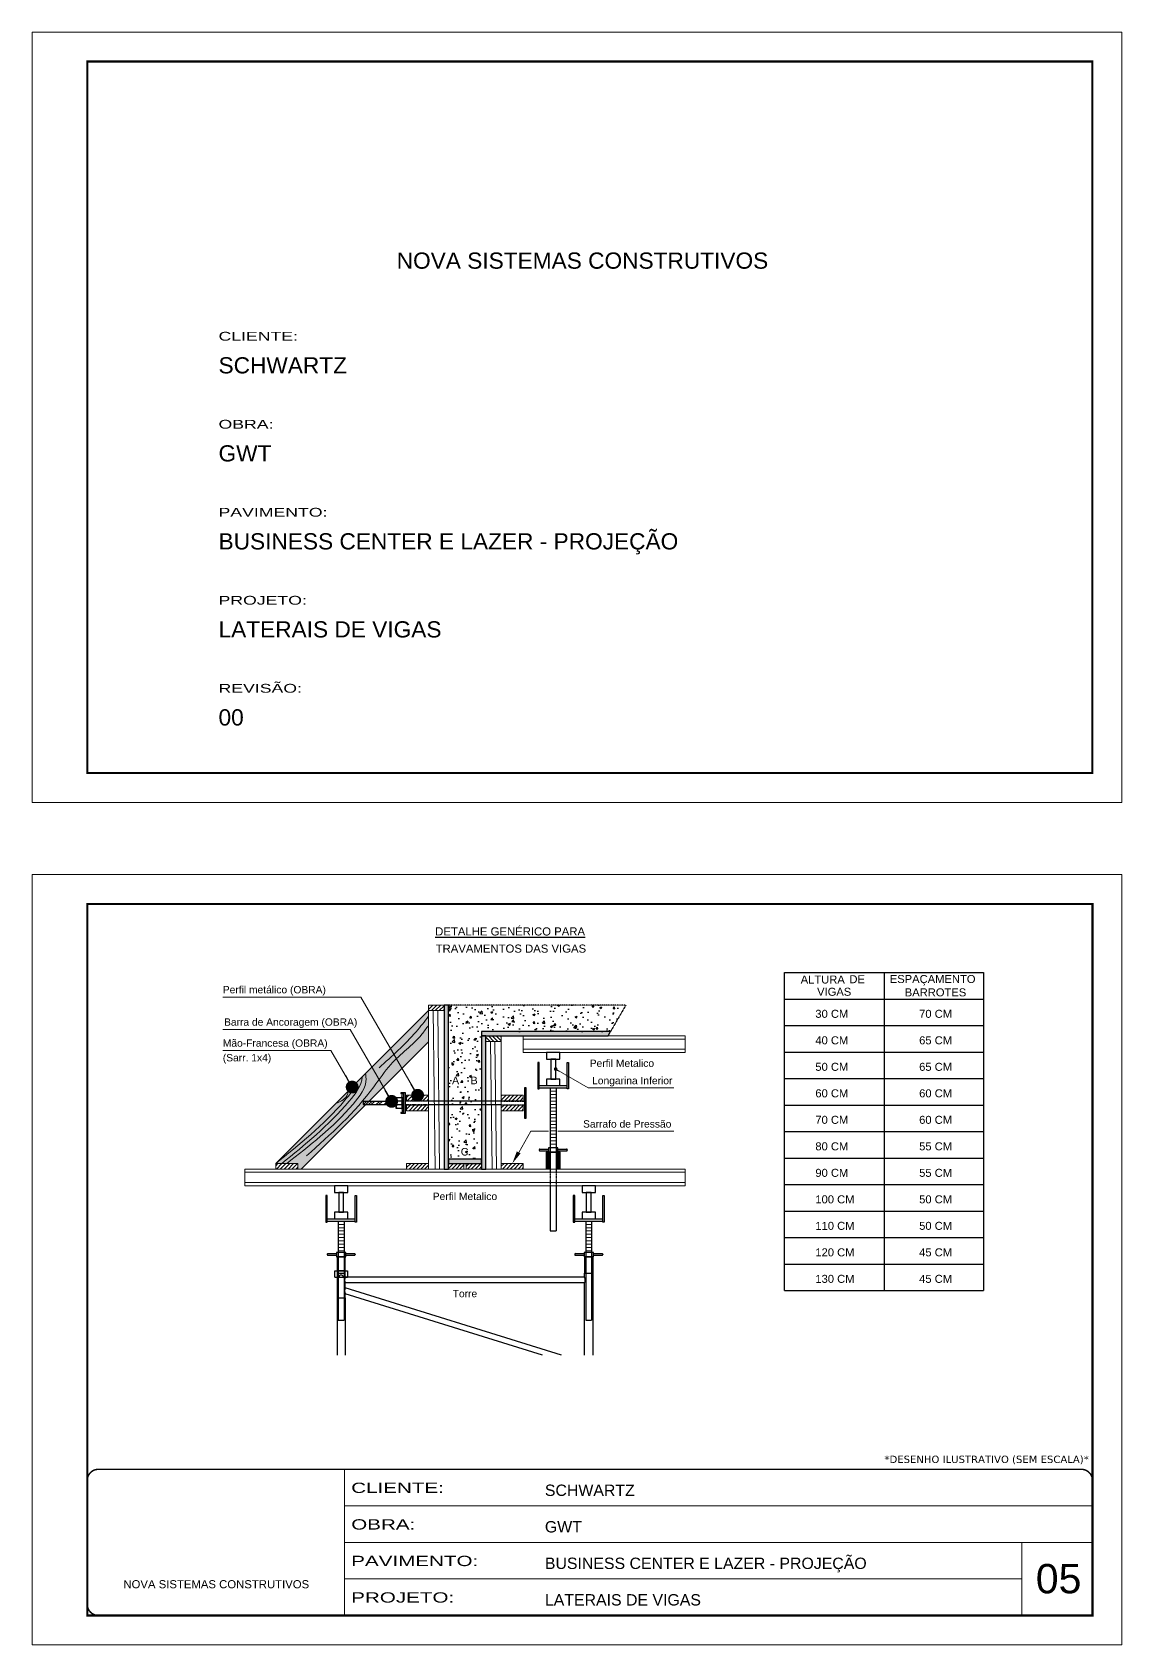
# Model space of a CAD drawing. Extents: x 13154 to 22413, y 1253 to 30260.
# Drawn here: x 13154 to 14639, y 27671 to 29869 of the extents above; entities that cross this region are included whole.
import ezdxf
from ezdxf.enums import TextEntityAlignment as Align

# ---------------------------------------------------------------- set-up
doc = ezdxf.new("R2010")
doc.units = 0
for name, pattern in [('CONTINUO', [0]), ('DASHED', [0.75, 0.5, -0.25]), ('HIDDEN', [0.375, 0.25, -0.125])]:
    doc.linetypes.add(name, pattern=pattern)
doc.layers.add('BARRA DE ANCORAGEM', color=251, linetype='Continuous')
doc.layers.add('GARFOS', color=7, linetype='Continuous')
for name, color, linetype, lineweight in [('CARIMBO', 255, 'Continuous', 9), ('CONCRETO', 251, 'Continuous', 25), ('Demarcação 1', 251, 'Continuous', 9), ('Escoras', 2, 'Continuous', 25), ('Folhas', 255, 'Continuous', 9), ('Forcador', 251, 'Continuous', 25), ('Hachura', 251, 'Continuous', 9), ('Madeira', 126, 'Continuous', 18), ('Perfil Metálico', 224, 'Continuous', 18), ('SARRAFO DE PRESSAO', 251, 'DASHED', 9)]:
    doc.layers.add(name, color=color, linetype=linetype, lineweight=lineweight)
doc.layers.add('Demarcação 2', color=7, linetype='Continuous', lineweight=9, true_color=0xe0e0e0)
doc.styles.add('ARIAL', font='arial.ttf')
doc.styles.get("Standard").update_dxf_attribs({"font": 'arial.ttf'})
doc.styles.add('stylellllll', font='verdana.ttf', dxfattribs={"height": 2})
doc.styles.add('Tecnologia', font='')
doc.styles.get('Tecnologia').set_extended_font_data('Forgotten Futurist')
doc.dimstyles.new('3x', dxfattribs={"dimtxt": 10, "dimasz": 5, "dimexe": 7, "dimexo": 5, "dimgap": 4, "dimtad": 1, "dimdec": 4, "dimlfac": 0.333333, "dimdsep": 46, "dimtxsty": 'Standard', "dimblk": 'DOT', "dimcen": 0.09, "dimclrd": 1, "dimclre": 1, "dimclrt": 2, "dimadec": 0, "dimazin": 2, "dimtfac": 1, "dimtdec": 4, "dimtmove": 0, "dimatfit": 3, "dimldrblk": 'DOT', "dimfxl": 1, "dimtolj": 1, "dimtzin": 0, "dimlwd": 9, "dimlwe": 9, "dimarcsym": 0})
pattern_1 = [(45, (8413.6354, 34260.1615), (-2.6516504, 2.6516504), [])]

# ---------------------------------------------------------------- blocks, each defined once
blk = doc.blocks.new('9999999999')
at = {"color": 30, "linetype": 'CONTINUO'}
for p, q in [((98564.6, 34230.2), (98564.6, 34429.4)), ((98564.6, 34379.6), (99584, 34379.6)), ((98564.6, 34329.8), (99488, 34329.8)), ((99584, 34329.8), (99488, 34329.8)), ((99488, 34329.8), (99488, 34230.2)), ((98564.6, 34280), (99488, 34280))]:
    blk.add_line(p, q, dxfattribs=at)
at = {"color": 30, "linetype": 'CONTINUO', "const_width": 2}
blk.add_lwpolyline([(99584, 34230.2), (99584, 34414.4, 0.414214), (99569, 34429.4), (98229, 34429.4, 0.414214), (98214, 34414.4), (98214, 34245.2, 0.414214), (98229, 34230.2), (99584, 34230.2)], format="xyb", dxfattribs=at)
at = {"layer": 'Folhas'}
blk.add_lwpolyline([(98139, 34190.2), (99624, 34190.2), (99624, 35240.2), (98139, 35240.2)], close=True, dxfattribs=at)
at = {"layer": 'Folhas', "color": 30, "const_width": 3}
blk.add_lwpolyline([(98214, 34230.2), (99584, 34230.2), (99584, 35200.2), (98214, 35200.2)], close=True, dxfattribs=at)
at = {"color": 7, "linetype": 'Continuous', "ltscale": 5, "style": 'ARIAL'}
for s, height, p in [('SCHWARTZ', 15.48, (98837.7, 34393.1)), ('GWT', 15.48, (98837.7, 34343.3)), ('BUSINESS CENTER E LAZER - PROJEÇÃO', 15.483, (98837.7, 34293.5)), ('NOVA SISTEMAS CONSTRUTIVOS', 11.059, (98263.2, 34267.2)), ('LATERAIS DE VIGAS', 15.483, (98837.7, 34243.7))]:
    blk.add_text(s, height=height, dxfattribs=at).set_placement(p)
at = {"layer": 'Folhas', "color": 7, "style": 'Tecnologia', "width": 1.5}
for s, p in [('CLIENTE:', (98573.7, 34397.2)), ('OBRA:', (98573.7, 34347.3)), ('PAVIMENTO:', (98573.7, 34297.5)), ('PROJETO:', (98573.7, 34247.7))]:
    blk.add_text(s, height=14, dxfattribs=at).set_placement(p)
blk = doc.blocks.new('HT20CT')
at = {"layer": 'Forcador'}
for points in [[(-4, 16), (-4, 20), (4, 20), (4, 16)], [(-1.5, 4), (-1.5, 16), (1.5, 16), (1.5, 4)], [(-4, 0), (-4, 4), (4, 4), (4, 0)]]:
    blk.add_lwpolyline(points, close=True, dxfattribs=at)
blk = doc.blocks.new('_Dot')
at = {"color": 0, "linetype": 'ByBlock', "lineweight": -2}
blk.add_line((-0.5, 0), (-1, 0), dxfattribs=at)
at = {"color": 0, "linetype": 'ByBlock', "const_width": 0.5}
blk.add_lwpolyline([(-0.25, 0, 1), (0.25, 0, 1)], format="xyb", close=True, dxfattribs=at)

msp = doc.modelspace()

# ---------------------------------------------------------------- hatches: boundary and pattern name
at = {"layer": 'CONCRETO', "linetype": 'DASHED', "ltscale": 0.3}
h = msp.add_hatch(dxfattribs=at)
h.set_pattern_fill('AR-CONC', color=256, scale=4, style=0)
h.set_pattern_definition([(50, (-34945.36, 20589.82), (28.690407, -2.510085), [3, -33]), (355, (-34945.36, 20589.82), (-5.550053, 30.087685), [2.4, -26.4]), (100.4514, (-34942.968, 20589.61), (23.140375, 27.577582), [2.549608, -28.045684]), (46.1842, (-34945.36, 20597.82), (42.689642, -6.62076), [4.5, -49.5]), (96.6356, (-34941.8, 20597.27), (37.386508, 38.964715), [3.82441, -42.06852]), (351.1842, (-34945.36, 20597.82), (37.386478, 38.964744), [3.6, -39.6]), (21, (-34941.36, 20595.82), (23.876282, -16.104756), [3, -33]), (326, (-34941.36, 20595.82), (9.732613, 29.006002), [2.4, -26.4]), (71.4514, (-34939.37, 20594.478), (33.608905, 12.90122), [2.549608, -28.045684]), (37.5, (-34945.359, 20589.82), (0.4863942, 13.3157542), [0, -26.08, 0, -26.8, 0, -26.5]), (7.5, (-34945.359, 20589.82), (10.5227815, 15.7764685), [0, -15.28, 0, -25.48, 0, -10.1]), (327.5, (-34954.279, 20589.82), (21.3528974, -0.9021949), [0, -10, 0, -31.2, 0, -41.4]), (317.5, (-34958.279, 20589.82), (23.327447, 4.004199), [0, -13, 0, -20.72, 0, -29.4])])
h.paths.add_polyline_path([(13721.66, 28542.75), (13721.66, 28332.75), (13766.66, 28332.75), (13766.66, 28506.75), (13942.65, 28506.75), (13963.44, 28542.75)])
h.paths.add_polyline_path([(13749.23, 28432.22), (13764.08, 28432.22), (13764.08, 28447.77), (13749.23, 28447.77)], flags=24)
h.paths.add_polyline_path([(13723.92, 28432.22), (13738.81, 28432.22), (13738.81, 28447.77), (13723.92, 28447.77)], flags=24)
h.paths.add_polyline_path([(13735.79, 28334.71), (13751.61, 28334.71), (13751.61, 28350.79), (13735.79, 28350.79)], flags=24)
at = {"layer": 'Demarcação 1'}
for points in [[(13721.66, 28542.75), (13715.66, 28542.75), (13715.66, 28319.25), (13721.66, 28319.25)], [(13942.65, 28506.75), (13766.66, 28506.75), (13766.66, 28500.75), (13939.19, 28500.75)], [(13772.66, 28500.75), (13766.66, 28500.75), (13766.66, 28319.25), (13772.66, 28319.25)], [(13766.66, 28332.75), (13721.66, 28332.75), (13721.66, 28326.75), (13766.66, 28326.75)]]:
    msp.add_hatch(color=256, dxfattribs=at).paths.add_polyline_path(points)
at = {"layer": 'Demarcação 2'}
msp.add_hatch(color=256, dxfattribs=at).paths.add_polyline_path([(13694.66, 28492.82), (13694.66, 28535.25), (13486.17, 28326.76), (13516.24, 28326.76), (13516.24, 28319.25), (13521.08, 28319.25), (13608.87, 28407.04), (13605.2, 28407.04), (13605.2, 28411.46), (13613.29, 28411.46)])
at = {"layer": 'Hachura'}
h = msp.add_hatch(dxfattribs=at)
h.set_pattern_fill('ANSI31', color=256, scale=30, style=0)
h.set_pattern_definition(pattern_1)
h.paths.add_polyline_path([(13694.66, 28542.75), (13715.66, 28542.75), (13715.66, 28535.25), (13694.66, 28535.25)])
h = msp.add_hatch(dxfattribs=at)
h.set_pattern_fill('ANSI31', color=256, scale=30, style=0)
h.set_pattern_definition([(135, (21255.5464, 32815.8565), (2.6516504, 2.6516504), [])])
h.paths.add_polyline_path([(13772.66, 28500.75), (13793.66, 28500.75), (13793.66, 28493.25), (13772.66, 28493.25)])
h = msp.add_hatch(dxfattribs=at)
h.set_pattern_fill('ANSI32', color=256, scale=20, angle=90, style=0)
h.set_pattern_definition([(45, (22261.728, 19434.917), (5.303301, -5.303301), []), (45, (22261.728, 19438.453), (5.303301, -5.303301), [])])
h.paths.add_polyline_path([(13605.2, 28407.04), (13605.2, 28411.46), (13650.2, 28411.46), (13650.2, 28407.04)])
h = msp.add_hatch(dxfattribs=at)
h.set_pattern_fill('ANSI31', color=256, scale=30, style=0)
h.set_pattern_definition(pattern_1)
h.paths.add_polyline_path([(13694.66, 28412.25), (13694.66, 28419.77), (13664.59, 28419.77), (13664.59, 28412.25)])
h = msp.add_hatch(dxfattribs=at)
h.set_pattern_fill('ANSI31', color=256, scale=30, style=0)
h.set_pattern_definition(pattern_1)
h.paths.add_polyline_path([(13664.59, 28398.72), (13694.66, 28398.72), (13694.66, 28406.24), (13664.59, 28406.24)])
h = msp.add_hatch(dxfattribs=at)
h.set_pattern_fill('ANSI31', color=256, scale=30, style=0)
h.set_pattern_definition(pattern_1)
h.paths.add_polyline_path([(13823.72, 28412.25), (13823.72, 28419.77), (13793.66, 28419.77), (13793.66, 28412.25)])
h = msp.add_hatch(dxfattribs=at)
h.set_pattern_fill('ANSI31', color=256, scale=30, style=0)
h.set_pattern_definition(pattern_1)
h.paths.add_polyline_path([(13793.66, 28398.72), (13823.72, 28398.72), (13823.72, 28406.24), (13793.66, 28406.24)])
h = msp.add_hatch(dxfattribs=at)
h.set_pattern_fill('ANSI31', color=256, scale=30, style=0)
h.set_pattern_definition([(45, (8235.22, 34167.1547), (-2.6516504, 2.6516504), [])])
h.paths.add_polyline_path([(13516.24, 28319.25), (13516.24, 28326.76), (13486.17, 28326.76), (13486.17, 28319.25)])
h = msp.add_hatch(dxfattribs=at)
h.set_pattern_fill('ANSI31', color=256, scale=30, style=0)
h.set_pattern_definition(pattern_1)
h.paths.add_polyline_path([(13664.66, 28319.25), (13694.66, 28319.25), (13694.66, 28326.75), (13664.66, 28326.75)])
h = msp.add_hatch(dxfattribs=at)
h.set_pattern_fill('ANSI31', color=256, scale=30, style=0)
h.set_pattern_definition(pattern_1)
h.paths.add_polyline_path([(13721.66, 28326.75), (13742.66, 28326.75), (13742.66, 28319.25), (13721.66, 28319.25)])
h = msp.add_hatch(dxfattribs=at)
h.set_pattern_fill('ANSI31', color=256, scale=30, style=0)
h.set_pattern_definition(pattern_1)
h.paths.add_polyline_path([(13766.66, 28319.25), (13766.66, 28326.75), (13745.66, 28326.75), (13745.66, 28319.25)])
h = msp.add_hatch(dxfattribs=at)
h.set_pattern_fill('ANSI31', color=256, scale=30, style=0)
h.set_pattern_definition(pattern_1)
h.paths.add_polyline_path([(13823.66, 28326.75), (13793.66, 28326.75), (13793.66, 28319.25), (13823.66, 28319.25)])
at = {"layer": 'Perfil Metálico'}
for points in [[(13855.02, 28319.25), (13859.52, 28319.25), (13859.52, 28342.05), (13855.02, 28342.05)], [(13869.39, 28319.25), (13873.89, 28319.25), (13873.89, 28342.05), (13869.39, 28342.05)]]:
    msp.add_hatch(color=256, dxfattribs=at).paths.add_polyline_path(points)

# ---------------------------------------------------------------- linework, layer by layer
for points in [[(13721.66, 28542.75), (13715.66, 28542.75), (13715.66, 28319.25), (13721.66, 28319.25)], [(13942.65, 28506.75), (13766.66, 28506.75), (13766.66, 28500.75), (13939.19, 28500.75)], [(13772.66, 28500.75), (13766.66, 28500.75), (13766.66, 28319.25), (13772.66, 28319.25)], [(13766.66, 28332.75), (13721.66, 28332.75), (13721.66, 28326.75), (13766.66, 28326.75)]]:
    msp.add_lwpolyline(points, close=True)
at = {"layer": 'BARRA DE ANCORAGEM'}
for p, q in [((13658.09, 28416.76), (13659.25, 28422.06)), ((13660.41, 28422.94), (13660.41, 28395.55)), ((13793.65, 28411.91), (13694.66, 28411.91)), ((13793.65, 28406.58), (13694.66, 28406.58)), ((13658.09, 28401.74), (13659.25, 28396.43))]:
    msp.add_line(p, q, dxfattribs=at)
at = {"layer": 'BARRA DE ANCORAGEM', "linetype": 'HIDDEN'}
for p, q in [((13694.66, 28411.91), (13663.09, 28411.91)), ((13694.66, 28406.58), (13663.09, 28406.58)), ((13793.65, 28411.91), (13825.22, 28411.91)), ((13793.65, 28406.58), (13825.22, 28406.58))]:
    msp.add_line(p, q, dxfattribs=at)
at = {"layer": 'BARRA DE ANCORAGEM', "flags": 128}
for points in [[(13827.62, 28388.44), (13827.62, 28430.05), (13825.22, 28430.05), (13825.22, 28388.44)], [(13650.2, 28411.46), (13605.2, 28411.46), (13605.2, 28407.04), (13650.2, 28407.04)], [(13660.41, 28422.94), (13656.86, 28422.94), (13656.86, 28422.06), (13660.41, 28422.06)], [(13660.41, 28416.76), (13658.09, 28416.76), (13658.09, 28401.74), (13660.41, 28401.74)], [(13663.09, 28395.55), (13663.09, 28422.94), (13660.41, 28422.94), (13660.41, 28395.55)], [(13660.41, 28396.43), (13656.86, 28396.43), (13656.86, 28395.55), (13660.41, 28395.55)]]:
    msp.add_lwpolyline(points, close=True, dxfattribs=at)
for points in [[(13658.09, 28411.9), (13651.97, 28411.9, -0.729796), (13651.97, 28416.76, -0.729796)], [(13658.09, 28406.6), (13651.97, 28406.6, -0.6666667), (13651.97, 28411.9, -0.6666667)]]:
    msp.add_lwpolyline(points, format="xyb", dxfattribs=at)
for points in [[(13658.09, 28401.74), (13650.2, 28401.74), (13650.2, 28416.76), (13658.09, 28416.76)], [(13658.09, 28408.8), (13660.41, 28408.8), (13660.41, 28409.69), (13658.09, 28409.69), (13658.09, 28408.8), (13658.09, 28409.69)]]:
    msp.add_lwpolyline(points, dxfattribs=at)
at = {"layer": 'BARRA DE ANCORAGEM'}
msp.add_arc((13652.75, 28404.17), 2.55, 107.75636, 252.24364, dxfattribs=at)
at = {"layer": 'CONCRETO', "linetype": 'DASHED', "ltscale": 0.3}
for q in [(13721.66, 28542.75), (13942.65, 28506.75)]:
    msp.add_line((13963.44, 28542.75), q, dxfattribs=at)
at = {"layer": 'Escoras'}
for p, q in [((13870.08, 28342.05), (13858.83, 28342.05)), ((13569.78, 28199.7), (13569.78, 28065.6)), ((13581.03, 28199.7), (13569.78, 28199.7)), ((13581.03, 28177.2), (13581.03, 28199.7)), ((13918.53, 28199.7), (13907.28, 28199.7)), ((13907.28, 28199.7), (13907.28, 28177.2)), ((13918.53, 28199.7), (13918.53, 28065.6)), ((13566.97, 28180.57), (13583.84, 28180.57)), ((13566.97, 28171.8), (13566.97, 28180.57)), ((13566.97, 28171.8), (13572.48, 28171.8)), ((13569.78, 28177.2), (13581.03, 28177.2)), ((13579.34, 28180.55), (13571.47, 28180.55)), ((13579.34, 28171.52), (13571.47, 28171.52)), ((13578.33, 28171.8), (13583.84, 28171.8)), ((13581.03, 28171.57), (13581.03, 28177.2)), ((13907.28, 28171.57), (13581.03, 28171.57)), ((13907.28, 28163.92), (13581.03, 28163.92)), ((13581.03, 28157.57), (13581.03, 28163.92)), ((13583.84, 28180.57), (13583.84, 28171.8)), ((13907.28, 28177.2), (13918.53, 28177.2)), ((13907.28, 28171.57), (13907.28, 28177.2)), ((13907.28, 28065.6), (13907.28, 28163.92)), ((13569.78, 28143.45), (13581.03, 28143.45)), ((13875.8, 28065.6), (13581.03, 28157.08)), ((13849.99, 28065.6), (13581.03, 28149.07)), ((13581.03, 28143.45), (13581.03, 28149.07)), ((13581.03, 28143.45), (13581.03, 28065.6))]:
    msp.add_line(p, q, dxfattribs=at)
for centre, radius, start, end in [((13575.41, 28171.8), 2.92, 0, 180), ((13588.6, 28167.75), 8.48, 153.19207, 206.80793), ((13899.71, 28167.75), 8.48, 333.19207, 26.80793), ((13590.44, 28153.32), 10.33, 155.71056, 204.28944)]:
    msp.add_arc(centre, radius, start, end, dxfattribs=at)
at = {"layer": 'Folhas'}
msp.add_lwpolyline([(13154.38, 28819.17), (14639.38, 28819.17), (14639.38, 29869.17), (13154.38, 29869.17)], close=True, dxfattribs=at)
at = {"layer": 'Folhas', "color": 30, "const_width": 3}
msp.add_lwpolyline([(13229.38, 28859.17), (14599.38, 28859.17), (14599.38, 29829.17), (13229.38, 29829.17)], close=True, dxfattribs=at)
at = {"layer": 'Forcador', "linetype": 'Continuous'}
for p, q in [((13845.33, 28432.95), (13883.58, 28432.95)), ((13845.33, 28429.8), (13883.58, 28429.8)), ((13860.52, 28429.8), (13860.52, 28319.25)), ((13868.39, 28429.8), (13868.39, 28319.25)), ((13845.33, 28345.42), (13845.33, 28344.97)), ((13846.34, 28346.43), (13858.15, 28346.43)), ((13846.34, 28343.96), (13858.15, 28343.96)), ((13870.75, 28346.43), (13882.57, 28346.43)), ((13870.75, 28343.96), (13882.57, 28343.96)), ((13883.58, 28345.42), (13883.58, 28344.97)), ((13860.52, 28296.45), (13860.52, 28234.8)), ((13868.39, 28296.45), (13868.39, 28234.8)), ((13556.28, 28251.45), (13594.53, 28251.45)), ((13556.28, 28248.3), (13594.53, 28248.3)), ((13571.47, 28248.3), (13571.47, 28113.3)), ((13579.34, 28248.3), (13579.34, 28113.3)), ((13860.52, 28234.8), (13868.39, 28234.8)), ((13893.78, 28251.45), (13932.03, 28251.45)), ((13893.78, 28248.3), (13932.03, 28248.3)), ((13908.97, 28248.3), (13908.97, 28113.3)), ((13916.84, 28248.3), (13916.84, 28113.3)), ((13556.28, 28203.07), (13556.28, 28202.62)), ((13557.29, 28204.08), (13569.11, 28204.08)), ((13557.29, 28201.61), (13569.11, 28201.61)), ((13581.71, 28204.08), (13593.52, 28204.08)), ((13581.71, 28201.61), (13593.52, 28201.61)), ((13594.53, 28203.07), (13594.53, 28202.62)), ((13893.78, 28203.07), (13893.78, 28202.62)), ((13894.79, 28204.08), (13906.61, 28204.08)), ((13894.79, 28201.61), (13906.61, 28201.61)), ((13919.21, 28204.08), (13931.02, 28204.08)), ((13919.21, 28201.61), (13931.02, 28201.61)), ((13932.03, 28203.07), (13932.03, 28202.62)), ((13571.47, 28113.3), (13579.34, 28113.3)), ((13908.97, 28113.3), (13916.84, 28113.3))]:
    msp.add_line(p, q, dxfattribs=at)
at = {"layer": 'Forcador', "linetype": 'HIDDEN'}
for p, q in [((13860.52, 28319.25), (13860.52, 28296.45)), ((13868.39, 28319.25), (13868.39, 28296.45))]:
    msp.add_line(p, q, dxfattribs=at)
at = {"layer": 'Forcador', "linetype": 'Continuous'}
for points in [[(13843.42, 28464.45), (13843.42, 28428.45), (13845.33, 28428.45), (13845.33, 28464.45)], [(13885.49, 28464.45), (13885.49, 28428.45), (13883.58, 28428.45), (13883.58, 28464.45)], [(13858.15, 28347.9), (13858.15, 28342.05), (13870.75, 28342.05), (13870.75, 28347.9)], [(13554.37, 28282.95), (13554.37, 28246.95), (13556.28, 28246.95), (13556.28, 28282.95)], [(13596.44, 28282.95), (13596.44, 28246.95), (13594.53, 28246.95), (13594.53, 28282.95)], [(13891.87, 28282.95), (13891.87, 28246.95), (13893.78, 28246.95), (13893.78, 28282.95)], [(13933.94, 28282.95), (13933.94, 28246.95), (13932.03, 28246.95), (13932.03, 28282.95)], [(13569.11, 28205.55), (13569.11, 28199.7), (13581.71, 28199.7), (13581.71, 28205.55)], [(13906.61, 28205.55), (13906.61, 28199.7), (13919.21, 28199.7), (13919.21, 28205.55)]]:
    msp.add_lwpolyline(points, close=True, dxfattribs=at)
for centre, start, end in [((13846.34, 28345.42), 90, 180), ((13846.34, 28344.97), 180, 270), ((13882.57, 28345.42), 0, 90), ((13882.57, 28344.97), 270, 0), ((13557.29, 28203.07), 90, 180), ((13557.29, 28202.62), 180, 270), ((13593.52, 28203.07), 0, 90), ((13593.52, 28202.62), 270, 0), ((13894.79, 28203.07), 90, 180), ((13894.79, 28202.62), 180, 270), ((13931.02, 28203.07), 0, 90), ((13931.02, 28202.62), 270, 0)]:
    msp.add_arc(centre, 1.01, start, end, dxfattribs=at)
at = {"layer": 'GARFOS', "color": 2, "ltscale": 1.5}
for p, q in [((14179.58, 28153.5), (14179.58, 28587.13)), ((14179.58, 28587.13), (14451.12, 28587.13)), ((14315.35, 28587.13), (14315.35, 28153.5)), ((14451.12, 28587.13), (14451.12, 28153.5)), ((14179.58, 28551), (14451.12, 28551)), ((14179.58, 28551), (14451.12, 28551)), ((14179.58, 28514.86), (14451.12, 28514.86)), ((14179.58, 28478.73), (14451.12, 28478.73)), ((14179.58, 28442.59), (14451.12, 28442.59)), ((14179.58, 28406.45), (14451.12, 28406.45)), ((14179.58, 28370.32), (14451.12, 28370.32)), ((14179.58, 28334.18), (14451.12, 28334.18)), ((14179.58, 28298.05), (14451.12, 28298.05)), ((14179.58, 28261.91), (14451.12, 28261.91)), ((14179.58, 28225.77), (14451.12, 28225.77)), ((14179.58, 28189.64), (14451.12, 28189.64)), ((14179.58, 28153.5), (14451.12, 28153.5))]:
    msp.add_line(p, q, dxfattribs=at)
at = {"layer": 'Hachura'}
for p, q in [((13703.68, 28319.25), (13700.98, 28535.25)), ((13709.68, 28319.25), (13706.98, 28535.25)), ((13781.16, 28319.25), (13778.98, 28493.25)), ((13787.16, 28319.25), (13784.98, 28493.25)), ((13868.39, 28425.28), (13860.52, 28425.28)), ((13868.39, 28420.76), (13860.52, 28420.76)), ((13868.39, 28416.25), (13860.52, 28416.25)), ((13868.39, 28411.73), (13860.52, 28411.73)), ((13868.39, 28407.21), (13860.52, 28407.21)), ((13868.39, 28402.7), (13860.52, 28402.7)), ((13868.39, 28398.18), (13860.52, 28398.18)), ((13868.39, 28393.66), (13860.52, 28393.66)), ((13868.39, 28389.15), (13860.52, 28389.15)), ((13868.39, 28384.63), (13860.52, 28384.63)), ((13868.39, 28380.12), (13860.52, 28380.12)), ((13868.39, 28375.6), (13860.52, 28375.6)), ((13868.39, 28371.08), (13860.52, 28371.08)), ((13868.39, 28366.57), (13860.52, 28366.57)), ((13868.39, 28362.05), (13860.52, 28362.05)), ((13868.39, 28357.53), (13860.52, 28357.53)), ((13868.39, 28353.02), (13860.52, 28353.02)), ((13579.34, 28243.78), (13571.47, 28243.78)), ((13579.34, 28239.26), (13571.47, 28239.26)), ((13579.34, 28234.75), (13571.47, 28234.75)), ((13579.34, 28230.23), (13571.47, 28230.23)), ((13916.84, 28243.78), (13908.97, 28243.78)), ((13916.84, 28239.26), (13908.97, 28239.26)), ((13916.84, 28234.75), (13908.97, 28234.75)), ((13916.84, 28230.23), (13908.97, 28230.23)), ((13579.34, 28225.71), (13571.47, 28225.71)), ((13579.34, 28221.2), (13571.47, 28221.2)), ((13579.34, 28216.68), (13571.47, 28216.68)), ((13579.34, 28212.16), (13571.47, 28212.16)), ((13916.84, 28225.71), (13908.97, 28225.71)), ((13916.84, 28221.2), (13908.97, 28221.2)), ((13916.84, 28216.68), (13908.97, 28216.68)), ((13916.84, 28212.16), (13908.97, 28212.16)), ((13579.34, 28207.65), (13571.47, 28207.65)), ((13916.84, 28207.65), (13908.97, 28207.65))]:
    msp.add_line(p, q, dxfattribs=at)
at = {"layer": 'Hachura', "color": 1}
for p, q in [((13817.41, 28341.9), (13834.07, 28370.75)), ((13834.07, 28370.75), (13858.02, 28370.75)), ((13870.89, 28370.75), (14029, 28370.75))]:
    msp.add_line(p, q, dxfattribs=at)
at = {"layer": 'Hachura'}
for points in [[(13694.66, 28527.45), (13677.61, 28506.49), (13627.03, 28457.23)], [(13528.14, 28337.25), (13620.03, 28431.38), (13642.98, 28461.86), (13685.35, 28502.91), (13694.66, 28515.36)], [(13501.21, 28326.76), (13591.7, 28407.67), (13609.36, 28442.5), (13608.62, 28449.21)], [(13567.92, 28408.51), (13584.26, 28421.16), (13585.03, 28425.62)]]:
    msp.add_spline(points, degree=3, dxfattribs=at)
for points, knots in [([(13486.17, 28326.76), (13518.41, 28352.5), (13557.63, 28383.81), (13593.32, 28428.39), (13596.34, 28436.93)], [0, 0, 0, 0, 127.741989, 155.4442459, 155.4442459, 155.4442459, 155.4442459]), ([(13494.52, 28326.76), (13525.87, 28352.24), (13566.53, 28385.28), (13603.61, 28432.66), (13604.1, 28444.69)], [0, 0, 0, 0, 125.1825812, 162.3251979, 162.3251979, 162.3251979, 162.3251979])]:
    msp.add_open_spline(points, degree=3, knots=knots, dxfattribs=at)
at = {"layer": 'Hachura', "color": 1}
msp.add_solid([(13819.93, 28340.44), (13808.66, 28326.75), (13814.88, 28343.36)], dxfattribs=at)
at = {"layer": 'Madeira'}
for p, q in [((13694.66, 28535.25), (13486.17, 28326.76)), ((13694.66, 28535.25), (13694.66, 28326.75)), ((13694.66, 28492.82), (13521.08, 28319.25)), ((13793.66, 28326.75), (13793.66, 28493.25))]:
    msp.add_line(p, q, dxfattribs=at)
for points in [[(13694.66, 28535.25), (13715.66, 28535.25), (13715.66, 28542.75), (13694.66, 28542.75)], [(13793.66, 28493.25), (13772.66, 28493.25), (13772.66, 28500.75), (13793.66, 28500.75)], [(13664.59, 28419.77), (13694.66, 28419.77), (13694.66, 28412.25), (13664.59, 28412.25)], [(13664.59, 28398.72), (13694.66, 28398.72), (13694.66, 28406.24), (13664.59, 28406.24)], [(13793.66, 28419.77), (13823.72, 28419.77), (13823.72, 28412.25), (13793.66, 28412.25)], [(13793.66, 28398.72), (13823.72, 28398.72), (13823.72, 28406.24), (13793.66, 28406.24)], [(13486.17, 28326.76), (13516.24, 28326.76), (13516.24, 28319.25), (13486.17, 28319.25)], [(13664.66, 28319.25), (13694.66, 28319.25), (13694.66, 28326.75), (13664.66, 28326.75)], [(13742.66, 28319.25), (13721.66, 28319.25), (13721.66, 28326.75), (13742.66, 28326.75)], [(13745.66, 28319.25), (13766.66, 28319.25), (13766.66, 28326.75), (13745.66, 28326.75)], [(13823.66, 28319.25), (13793.66, 28319.25), (13793.66, 28326.75), (13823.66, 28326.75)]]:
    msp.add_lwpolyline(points, close=True, dxfattribs=at)
at = {"layer": 'Perfil Metálico'}
for p, q in [((13823.66, 28496.25), (14044.16, 28496.25)), ((13823.66, 28482.45), (14044.16, 28482.45)), ((13444.16, 28314.75), (14044.16, 28314.75)), ((13444.16, 28300.95), (14044.16, 28300.95))]:
    msp.add_line(p, q, dxfattribs=at)
for points in [[(13823.66, 28477.95), (14044.16, 28477.95), (14044.16, 28500.75), (13823.66, 28500.75)], [(13859.52, 28319.25), (13855.02, 28319.25), (13855.02, 28342.05), (13859.52, 28342.05)], [(13869.39, 28319.25), (13873.89, 28319.25), (13873.89, 28342.05), (13869.39, 28342.05)], [(13444.16, 28296.45), (14044.16, 28296.45), (14044.16, 28319.25), (13444.16, 28319.25)]]:
    msp.add_lwpolyline(points, close=True, dxfattribs=at)

# ---------------------------------------------------------------- block references
at = {"layer": 'Forcador', "linetype": 'Continuous', "xscale": -2.25, "yscale": 2.25, "zscale": 2.25}
for p in [(13864.45, 28432.95), (13912.91, 28251.45)]:
    msp.add_blockref('HT20CT', p, dxfattribs=at)
at = {"layer": 'Forcador', "xscale": -2.25, "yscale": 2.25, "zscale": 2.25}
msp.add_blockref('HT20CT', (13575.41, 28251.45), dxfattribs=at)
at = {"layer": 'SARRAFO DE PRESSAO', "color": 6, "linetype": 'ByBlock'}
msp.add_blockref('9999999999', (-84984.6, -6519.61), dxfattribs=at)

# ---------------------------------------------------------------- texts
at = {"color": 0, "linetype": 'Continuous', "ltscale": 5, "style": 'ARIAL'}
for s, height, p in [('NOVA SISTEMAS CONSTRUTIVOS', 22.1184, (13651.12, 29546.75)), ('SCHWARTZ', 22.118, (13408.28, 29403.98)), ('GWT', 22.118, (13408.28, 29283.98)), ('BUSINESS CENTER E LAZER - PROJEÇÃO', 22.1184, (13408.28, 29163.98)), ('LATERAIS DE VIGAS', 22.1184, (13408.28, 29043.98)), ('00', 22.118, (13408.28, 28923.98))]:
    msp.add_text(s, height=height, dxfattribs=at).set_placement(p)
for s, p in [('%%UDETALHE GENÉRICO PARA', (13805.7, 28637.65)), ('TRAVAMENTOS DAS VIGAS', (13806.77, 28614.25))]:
    msp.add_text(s, height=11.0592, dxfattribs=at).set_placement(p, align=Align.CENTER)
at = {"layer": 'CARIMBO', "style": 'ARIAL'}
for s, height, p in [('Perfil metálico (OBRA)', 10, (13414.12, 28558.76)), ('Barra de Ancoragem (OBRA)', 10, (13415.8, 28514.64)), ('Mão-Francesa (OBRA)', 10, (13414.12, 28485.98)), ('Longarina Inferior', 10, (13917.45, 28434.87)), ('Sarrafo de Pressão', 10, (13905.17, 28375.75)), ('05', 40, (14522.24, 27740.74))]:
    msp.add_text(s, height=height, dxfattribs=at).set_placement(p)
msp.add_text('(Sarr. 1x4)', height=10, dxfattribs=at).set_placement((13414.12, 28475.98), align=Align.TOP_LEFT)
for s, p in [('Perfil Metalico', (13958.1, 28463.45)), ('Perfil Metalico', (13744.16, 28281.95)), ('Torre', (13744.16, 28149.43))]:
    msp.add_text(s, height=10, dxfattribs=at).set_placement(p, align=Align.MIDDLE_CENTER)
at = {"layer": 'CARIMBO', "color": 0, "linetype": 'Continuous', "style": 'ARIAL'}
for s, p in [('A', (13731.37, 28440)), ('B', (13756.66, 28440)), ('C', (13743.7, 28342.75))]:
    msp.add_text(s, height=10.37, dxfattribs=at).set_placement(p, align=Align.MIDDLE_CENTER)
at = {"layer": 'CARIMBO', "style": 'stylellllll'}
msp.add_text('*DESENHO ILUSTRATIVO (SEM ESCALA)*', height=10, dxfattribs=at).set_placement((14594.38, 27918.42), align=Align.RIGHT)
at = {"layer": 'Folhas', "color": 30, "style": 'Tecnologia', "width": 1.5}
for s, p in [('CLIENTE:', (13408.28, 29448.68)), ('OBRA:', (13408.28, 29328.68)), ('PAVIMENTO:', (13408.28, 29208.68)), ('PROJETO:', (13408.28, 29088.68)), ('REVISÃO:', (13408.28, 28968.68))]:
    msp.add_text(s, height=12, dxfattribs=at).set_placement(p)
at = {"layer": 'GARFOS', "color": 2, "ltscale": 1.5}
for s, height, p in [('ALTURA   ', 10.91, (14201.78, 28572.17)), ('DE', 10.91, (14268.17, 28572.55)), ('ESPAÇAMENTO', 10.9102, (14323.22, 28572.86)), ('VIGAS', 10.91, (14224.13, 28555.47)), ('BARROTES', 10.91, (14343.63, 28554.63)), ('30 CM', 10.91, (14221.77, 28525.4)), ('70 CM', 10.91, (14363.25, 28525.4)), ('40 CM', 10.91, (14221.77, 28489.26)), ('65 CM', 10.91, (14363.25, 28489.26)), ('50 CM', 10.91, (14221.77, 28453.13)), ('65 CM', 10.91, (14363.25, 28453.13)), ('60 CM', 10.91, (14221.77, 28416.99)), ('60 CM', 10.91, (14363.25, 28416.99)), ('70 CM', 10.91, (14221.77, 28380.85)), ('60 CM', 10.91, (14363.25, 28380.85)), ('80 CM', 10.91, (14221.77, 28344.72)), ('55 CM', 10.91, (14363.25, 28344.72)), ('90 CM', 10.91, (14221.77, 28308.58)), ('55 CM', 10.91, (14363.25, 28308.58)), ('100 CM', 10.91, (14221.77, 28272.45)), ('50 CM', 10.91, (14363.25, 28272.45)), ('110 CM', 10.91, (14221.77, 28236.31)), ('50 CM', 10.91, (14363.25, 28236.31)), ('120 CM', 10.91, (14221.77, 28200.17)), ('45 CM', 10.91, (14363.25, 28200.17)), ('130 CM', 10.91, (14221.77, 28164.04)), ('45 CM', 10.91, (14363.25, 28164.04))]:
    msp.add_text(s, height=height, dxfattribs=at).set_placement(p)

# ---------------------------------------------------------------- leaders
msp.add_leader([(13867.83, 28455.45), (13912.14, 28429.87), (14029, 28429.87)], dimstyle='3x', override={"dimgap": 4, "dimtad": 0})
at = {"layer": 'Hachura'}
for points, override in [([(13679.62, 28419.77), (13602.26, 28553.76), (13414.12, 28553.76)], {"dimasz": 17.5, "dimtad": 0}), ([(13644.27, 28411.46), (13587.58, 28509.64), (13414.12, 28509.64)], {"dimasz": 17.5, "dimtad": 0}), ([(13590.42, 28431.01), (13561.57, 28480.98), (13414.12, 28480.98)], {"dimasz": 17.5, "dimgap": 4, "dimtad": 0})]:
    msp.add_leader(points, dimstyle='3x', override=override, dxfattribs=at)

doc.saveas('drawing.dxf')
